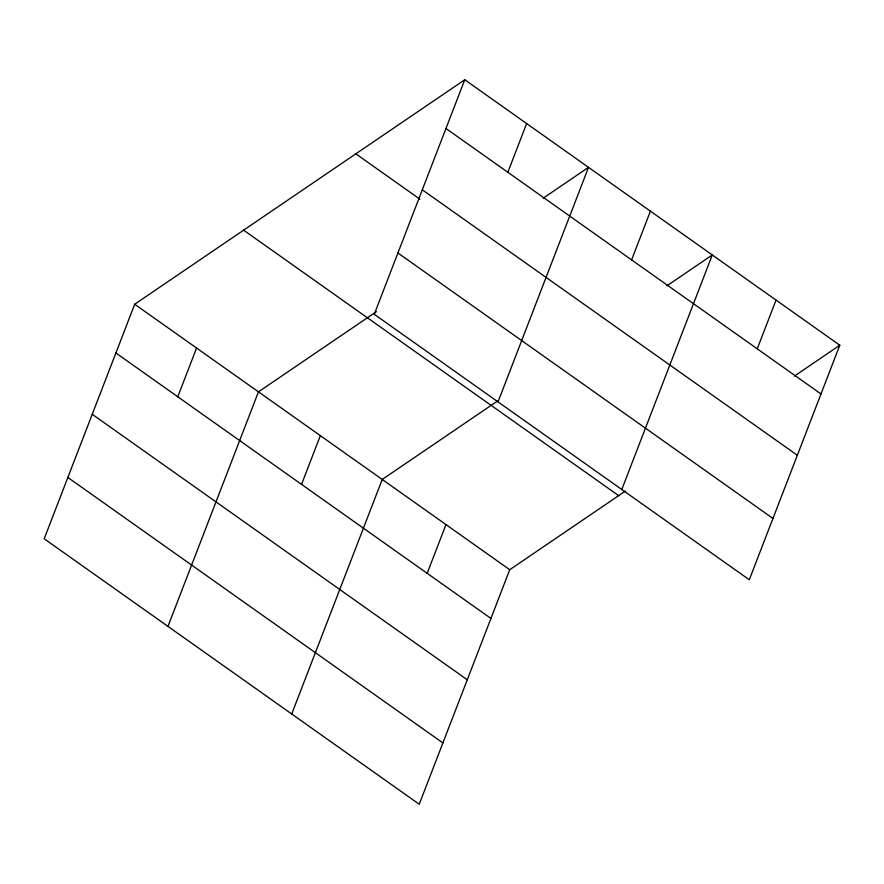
<?xml version="1.0" encoding="UTF-8"?>
<svg xmlns="http://www.w3.org/2000/svg" width="884" height="884" viewBox="0 0 884 884"><rect width="100%" height="100%" fill="white"/><g stroke="black" fill="none" stroke-linecap="round" stroke-linejoin="round"><path stroke-width="1.33" d="M464.763 79.748L374.263 314.284L749.301 579.76L839.8 345.224L464.763 79.748L134.7 304.24L44.2 538.776L419.237 804.252L509.736 569.716L625.386 491.051M177.772 396.772L196.579 348.042M167.96 626.38L258.459 391.855L376.363 311.665M301.543 484.377L320.339 435.657M291.72 713.985L382.219 479.459L497.88 400.795M507.847 172.281L526.643 123.55M427.182 573.318L445.978 524.588M498.023 401.888L588.523 167.352L543.141 198.226M631.607 259.885L650.403 211.165M621.795 489.493L712.283 254.968L666.901 285.83M757.245 348.815L776.041 300.096M794.418 376.087L839.8 345.224M445.956 128.478L820.993 393.955M422.298 189.795L797.335 455.271M355.843 153.838L419.977 199.232M397.922 252.968L772.959 518.444M243.619 230.16L618.656 495.637M134.7 304.24L509.736 569.716M115.892 352.97L490.929 618.446M92.234 414.287L467.271 679.763M67.858 477.459L442.895 742.936"/></g></svg>
